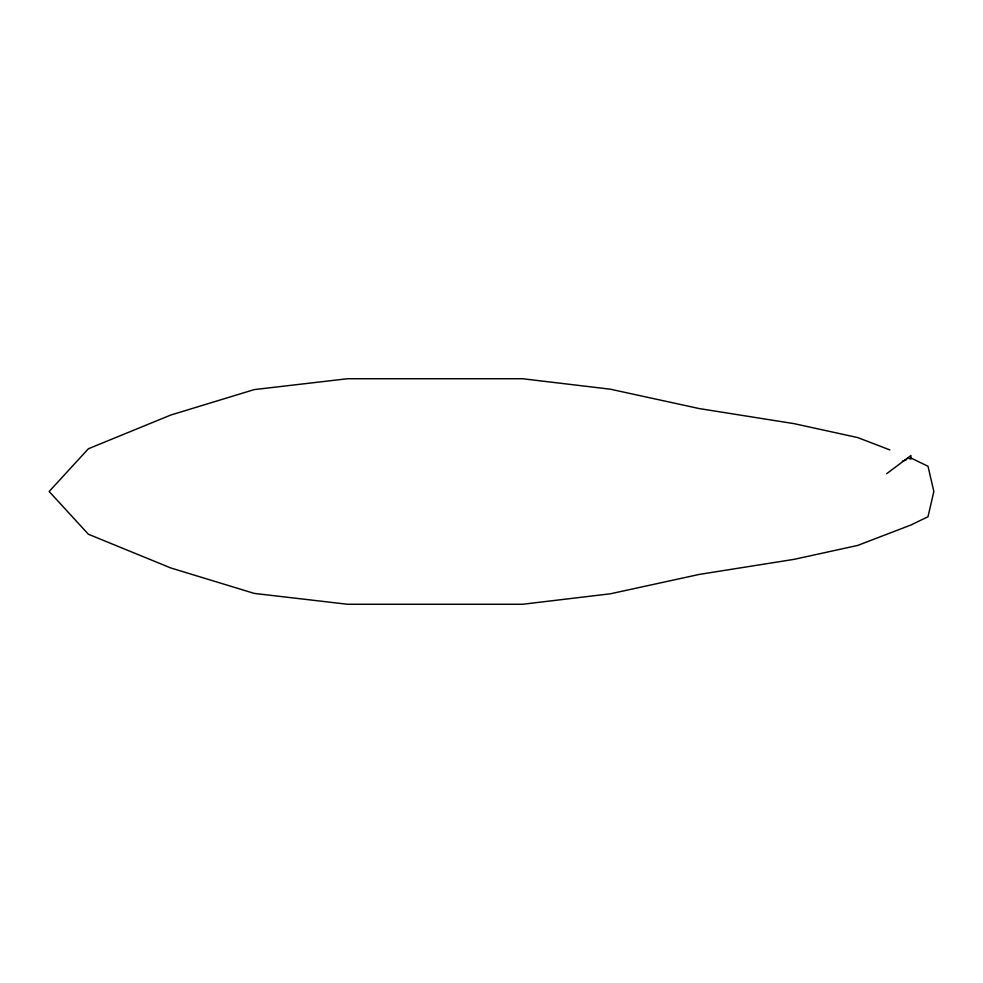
<?xml version="1.0" encoding="UTF-8"?>
<svg xmlns="http://www.w3.org/2000/svg" width="983" height="983" viewBox="0 0 983 983"><rect width="100%" height="100%" fill="white"/><g stroke="black" fill="none" stroke-linecap="round" stroke-linejoin="round"><path stroke-width="1.47" d="M907.739 457.918L910.922 455.522L910.922 459.135L907.739 457.918L886.715 473.659M902.382 461.224L906.645 459.614M889.91 449.931L857.704 437.57L794.08 423.648L699.429 408.609L610.308 389.194L522.612 378.738L347.527 378.738L254.278 389.587L170.809 415.035L88.396 448.752L49.15 491.5L88.396 534.248L170.809 567.965L254.278 593.413L347.527 604.262L522.612 604.262L610.308 593.806L699.429 574.391L794.08 559.352L857.704 545.43L910.922 525.008L928.013 516.726L933.85 491.5L928.013 466.274L910.922 457.992"/></g></svg>
